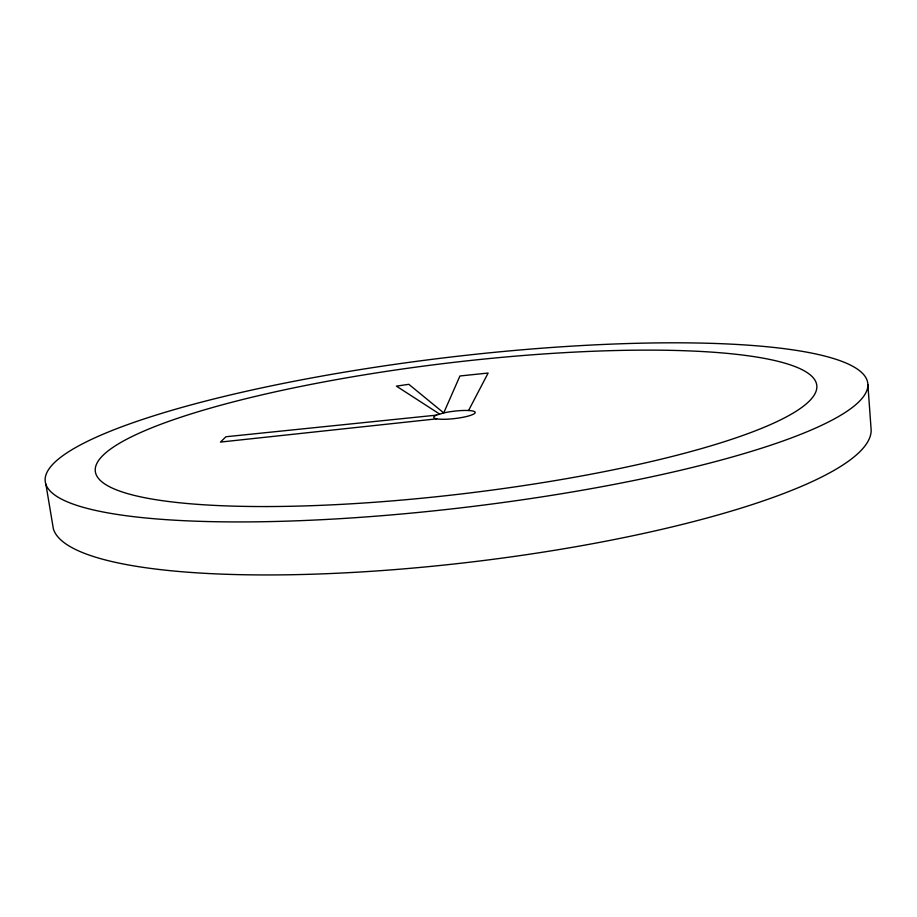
<?xml version="1.0" encoding="UTF-8"?>
<svg xmlns="http://www.w3.org/2000/svg" width="917" height="917" viewBox="0 0 917 917"><rect width="100%" height="100%" fill="white"/><g stroke="black" fill="none" stroke-linecap="round" stroke-linejoin="round"><path stroke-width="1.38" d="M468.576 410.507L488.131 373.036L459.933 375.981L443.725 412.925L436.343 415.16L225.949 436.744L220.458 442.074L436.698 418.84M439.541 414.014L396.408 386.137L408.833 384.315L443.725 412.925A20.862 3.702 -6.8 0 1 474.788 411.79A20.862 3.702 -6.8 0 1 451.244 418.92A20.862 3.702 -6.8 0 1 436.343 415.16M45.85 484.004L53.381 528.891A412.042 85.545 -6.8 0 0 474.731 561.605A412.042 85.545 -6.8 0 0 871.15 429.935L867.883 384.67A414.175 75.469 -6.8 0 0 250.57 390.321A414.175 75.469 -6.8 0 0 251.189 521.876A414.175 75.469 -6.8 0 0 867.883 384.67M266.985 506.551A363.315 65.795 -6.8 0 0 816.749 388.395A363.315 65.795 -6.8 0 0 284.453 389.84A363.315 65.795 -6.8 0 0 266.985 506.551"/></g></svg>
